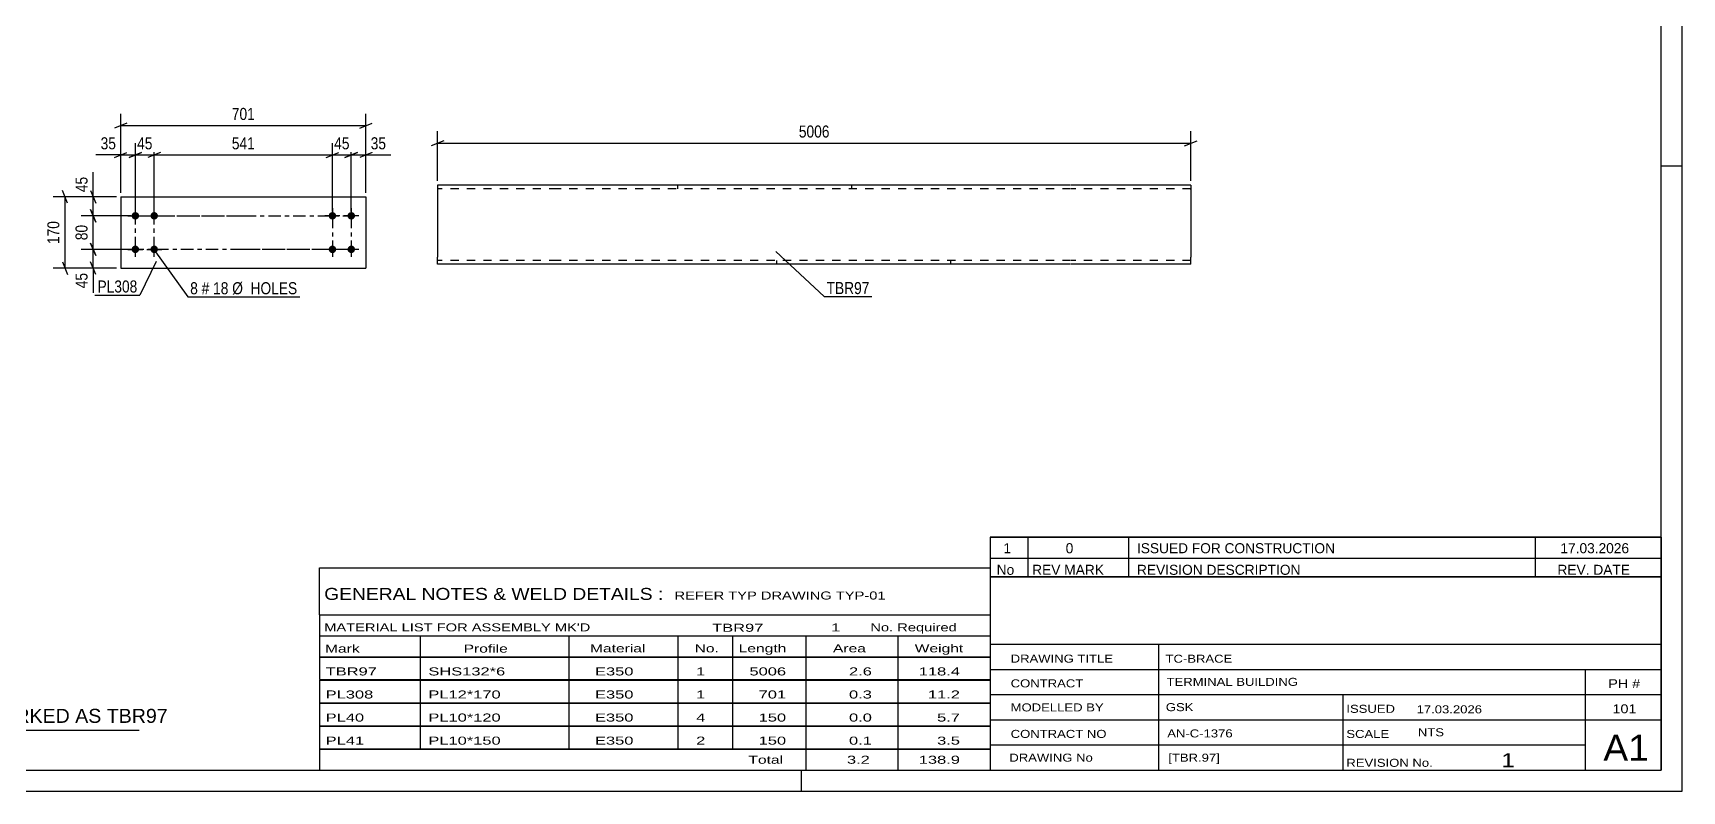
# Model space of a CAD drawing. Header units: millimetres. Extents: x 0 to 594, y 0 to 420.
# Drawn here: x 200.7 to 594, y 0 to 180.7 of the extents above; entities that cross this region are included whole.
import ezdxf

# ---------------------------------------------------------------- set-up
doc = ezdxf.new("R2010")
doc.units = ezdxf.units.MM
doc.linetypes.add('DXK_LINE_DOT2', pattern=[3.9198, 1.9599, -1.9599])
doc.linetypes.add('DXK_LINE_DOT3', pattern=[5.9187, 2.979, -0.9799, 0.9799, -0.9799])
doc.styles.add('Arial', font='ARIAL.TTF', dxfattribs={"height": 0.2})
doc.styles.add('Arial Narrow', font='ARIALN.TTF', dxfattribs={"height": 0.2})

# ---------------------------------------------------------------- blocks, each defined once
blk = doc.blocks.new('Unknown-582685858-1127')
at = {"color": 5, "linetype": 'Continuous'}
for p, q in [((594, 0), (594, 420)), ((589, 5), (589, 415)), ((594, 149), (589, 149)), ((5, 5), (589, 5)), ((384, 0), (384, 5)), ((0, 0), (594, 0))]:
    blk.add_line(p, q, dxfattribs=at)
blk = doc.blocks.new('Bolt-582685858-4637 - 4634')
at = {"linetype": 'Continuous'}
for points in [[(225.11, 138.05, -1), (225.11, 136.25, -1)], [(229.61, 138.05, -1), (229.61, 136.25, -1)], [(225.11, 130.05, -1), (225.11, 128.25, -1)], [(229.61, 130.05, -1), (229.61, 128.25, -1)]]:
    blk.add_hatch(color=1, dxfattribs=at).paths.add_polyline_path(points)
at = {"color": 1, "linetype": 'Continuous'}
for p, q in [((225.11, 135.35), (225.11, 138.95)), ((229.61, 135.35), (229.61, 138.95)), ((223.31, 137.15), (226.91, 137.15)), ((227.81, 137.15), (231.41, 137.15)), ((225.11, 127.35), (225.11, 130.95)), ((229.61, 127.35), (229.61, 130.95)), ((223.31, 129.15), (226.91, 129.15)), ((227.81, 129.15), (231.41, 129.15))]:
    blk.add_line(p, q, dxfattribs=at)
blk = doc.blocks.new('Part-582685858-4635 - 4634')
at = {"color": 2, "linetype": 'Continuous'}
for p, q in [((221.61, 141.65), (221.61, 124.65)), ((221.61, 141.65), (250.81, 141.65)), ((250.91, 141.65), (280.11, 141.65)), ((280.11, 141.65), (280.11, 124.65)), ((221.61, 124.65), (250.81, 124.65)), ((250.91, 124.65), (280.11, 124.65))]:
    blk.add_line(p, q, dxfattribs=at)
blk = doc.blocks.new('Bolt-582685858-4636 - 4634')
at = {"linetype": 'Continuous'}
for points in [[(272.11, 136.25, -1), (272.11, 138.05, -1)], [(276.61, 136.25, -1), (276.61, 138.05, -1)], [(272.11, 128.25, -1), (272.11, 130.05, -1)], [(276.61, 128.25, -1), (276.61, 130.05, -1)]]:
    blk.add_hatch(color=1, dxfattribs=at).paths.add_polyline_path(points)
at = {"color": 1, "linetype": 'Continuous'}
for p, q in [((272.11, 138.95), (272.11, 135.35)), ((276.61, 138.95), (276.61, 135.35)), ((273.91, 137.15), (270.31, 137.15)), ((278.41, 137.15), (274.81, 137.15)), ((272.11, 130.95), (272.11, 127.35)), ((276.61, 130.95), (276.61, 127.35)), ((273.91, 129.15), (270.31, 129.15)), ((278.41, 129.15), (274.81, 129.15))]:
    blk.add_line(p, q, dxfattribs=at)
blk = doc.blocks.new('Part-582685858-2589 - 2582')
at = {"color": 2, "linetype": 'Continuous'}
for p, q in [((325.76, 144.46), (297.19, 144.46)), ((297.19, 144.46), (297.19, 127.32)), ((448.17, 144.46), (325.86, 144.46)), ((476.84, 144.46), (448.27, 144.46)), ((476.84, 144.46), (476.84, 127.32)), ((297.19, 126.11), (297.19, 127.32)), ((297.19, 125.74), (297.19, 126.11)), ((476.84, 125.61), (476.84, 127.32)), ((297.19, 125.61), (297.19, 125.74)), ((325.76, 125.61), (297.19, 125.61)), ((448.17, 125.61), (325.86, 125.61)), ((476.84, 125.61), (448.27, 125.61))]:
    blk.add_line(p, q, dxfattribs=at)
at = {"color": 7, "linetype": 'DXK_LINE_DOT2'}
for p, q in [((325.76, 143.61), (297.19, 143.61)), ((448.17, 143.61), (325.86, 143.61)), ((354.43, 144.46), (354.43, 143.61)), ((395.95, 144.46), (395.95, 143.61)), ((476.84, 143.61), (448.27, 143.61)), ((476.84, 143.61), (476.84, 143.54)), ((476.84, 143.54), (476.84, 143.61)), ((476.84, 143.41), (476.84, 143.54)), ((476.84, 143.54), (476.84, 143.41)), ((297.19, 126.67), (297.19, 127.32)), ((297.19, 126.11), (297.19, 126.99)), ((297.19, 126.46), (297.19, 126.53)), ((297.19, 126.46), (297.19, 126.53)), ((325.76, 126.46), (297.19, 126.46)), ((448.17, 126.46), (325.86, 126.46)), ((378.09, 125.61), (378.09, 126.46)), ((419.6, 125.61), (419.6, 126.46)), ((476.84, 126.46), (448.27, 126.46)), ((476.84, 126.53), (476.84, 126.99)), ((476.84, 126.46), (476.84, 126.53)), ((297.19, 125.61), (297.19, 125.61))]:
    blk.add_line(p, q, dxfattribs=at)
blk = doc.blocks.new('Rectangle-582685858-4830 - 4634')
at = {"color": 1, "linetype": 'DXK_LINE_DOT3'}
for p, q in [((225.11, 137.15), (250.81, 137.15)), ((225.11, 129.15), (225.11, 137.15)), ((250.91, 137.15), (276.61, 137.15)), ((276.61, 137.15), (276.61, 129.15)), ((250.81, 129.15), (225.11, 129.15)), ((276.61, 129.15), (250.91, 129.15))]:
    blk.add_line(p, q, dxfattribs=at)
blk = doc.blocks.new('Rectangle-582685858-4840 - 4634')
at = {"color": 1, "linetype": 'DXK_LINE_DOT3'}
for p, q in [((229.61, 137.15), (250.81, 137.15)), ((229.61, 129.15), (229.61, 137.15)), ((250.91, 137.15), (272.11, 137.15)), ((272.11, 137.15), (272.11, 129.15)), ((250.81, 129.15), (229.61, 129.15)), ((272.11, 129.15), (250.91, 129.15))]:
    blk.add_line(p, q, dxfattribs=at)
blk = doc.blocks.new('StraightDimension-582685858-4886 - 4634')
at = {"color": 7, "linetype": 'Continuous'}
for p, q in [((220.61, 141.65), (205.48, 141.65)), ((208.93, 140.15), (207.73, 143.15)), ((208.33, 124.65), (208.33, 141.65)), ((207.73, 126.15), (208.93, 123.15)), ((220.61, 124.65), (205.48, 124.65))]:
    blk.add_line(p, q, dxfattribs=at)
at = {"color": 0}
blk.add_wipeout([(207.58, 136.5), (203.38, 136.5), (203.38, 129.81), (207.58, 129.81)], dxfattribs=at)
at = {"color": 3, "style": 'Arial Narrow'}
blk.add_text('170', height=2.863, rotation=90.0002, dxfattribs=at).set_placement((206.98, 130.41))
blk = doc.blocks.new('StraightDimension-582685858-4780 - 4634')
at = {"color": 7, "linetype": 'Continuous'}
for p, q in [((276.61, 138.15), (276.61, 154.5)), ((280.11, 142.65), (280.11, 154.5)), ((275.11, 151.05), (278.11, 152.25)), ((276.61, 151.65), (280.11, 151.65)), ((281.61, 152.25), (278.61, 151.05))]:
    blk.add_line(p, q, dxfattribs=at)
at = {"color": 0}
blk.add_wipeout([(285.49, 152.4), (285.49, 156.6), (280.64, 156.6), (280.64, 152.4)], dxfattribs=at)
at = {"color": 7, "linetype": 'Continuous'}
blk.add_line((280.11, 151.65), (286.02, 151.65), dxfattribs=at)
blk.add_line((280.11, 151.65), (286.02, 151.65), dxfattribs=at)
at = {"color": 3, "style": 'Arial Narrow'}
blk.add_text('35', height=2.863, dxfattribs=at).set_placement((281.24, 153))
blk = doc.blocks.new('StraightDimension-582685858-4781 - 4634')
at = {"color": 7, "linetype": 'Continuous'}
for p, q in [((272.11, 138.15), (272.11, 154.5)), ((276.61, 138.15), (276.61, 154.5)), ((270.61, 151.05), (273.61, 152.25)), ((272.11, 151.65), (276.61, 151.65)), ((278.11, 152.25), (275.11, 151.05))]:
    blk.add_line(p, q, dxfattribs=at)
at = {"color": 0}
blk.add_wipeout([(276.79, 152.4), (276.79, 156.6), (271.93, 156.6), (271.93, 152.4)], dxfattribs=at)
at = {"color": 3, "style": 'Arial Narrow'}
blk.add_text('45', height=2.863, dxfattribs=at).set_placement((272.53, 153))
blk = doc.blocks.new('StraightDimension-582685858-4782 - 4634')
at = {"color": 7, "linetype": 'Continuous'}
for p, q in [((229.61, 138.15), (229.61, 154.5)), ((272.11, 138.15), (272.11, 154.5)), ((231.11, 152.25), (228.11, 151.05)), ((229.61, 151.65), (272.11, 151.65)), ((270.61, 151.05), (273.61, 152.25))]:
    blk.add_line(p, q, dxfattribs=at)
at = {"color": 0}
blk.add_wipeout([(254.21, 152.4), (254.21, 156.6), (247.52, 156.6), (247.52, 152.4)], dxfattribs=at)
at = {"color": 3, "style": 'Arial Narrow'}
blk.add_text('541', height=2.863, dxfattribs=at).set_placement((248.12, 153))
blk = doc.blocks.new('StraightDimension-582685858-4783 - 4634')
at = {"color": 7, "linetype": 'Continuous'}
for p, q in [((225.11, 138.15), (225.11, 154.5)), ((229.61, 138.15), (229.61, 154.5)), ((223.61, 151.05), (226.61, 152.25)), ((225.11, 151.65), (229.61, 151.65)), ((231.11, 152.25), (228.11, 151.05))]:
    blk.add_line(p, q, dxfattribs=at)
at = {"color": 0}
blk.add_wipeout([(229.79, 152.4), (229.79, 156.6), (224.93, 156.6), (224.93, 152.4)], dxfattribs=at)
at = {"color": 3, "style": 'Arial Narrow'}
blk.add_text('45', height=2.863, dxfattribs=at).set_placement((225.53, 153))
blk = doc.blocks.new('StraightDimension-582685858-4784 - 4634')
at = {"color": 7, "linetype": 'Continuous'}
for p, q in [((221.61, 142.65), (221.61, 154.5)), ((225.11, 138.15), (225.11, 154.5)), ((220.11, 151.05), (223.11, 152.25)), ((221.61, 151.65), (225.11, 151.65)), ((226.61, 152.25), (223.61, 151.05))]:
    blk.add_line(p, q, dxfattribs=at)
at = {"color": 0}
blk.add_wipeout([(221.09, 152.4), (221.09, 156.6), (216.23, 156.6), (216.23, 152.4)], dxfattribs=at)
at = {"color": 7, "linetype": 'Continuous'}
blk.add_line((221.61, 151.65), (215.71, 151.65), dxfattribs=at)
blk.add_line((221.61, 151.65), (215.71, 151.65), dxfattribs=at)
at = {"color": 3, "style": 'Arial Narrow'}
blk.add_text('35', height=2.863, dxfattribs=at).set_placement((216.83, 153))
blk = doc.blocks.new('StraightDimension-582685858-4851 - 4634')
at = {"color": 7, "linetype": 'Continuous'}
for p, q in [((221.61, 142.65), (221.61, 161.5)), ((280.11, 142.65), (280.11, 161.5)), ((223.11, 159.25), (220.11, 158.05)), ((221.61, 158.65), (280.11, 158.65)), ((278.61, 158.05), (281.61, 159.25))]:
    blk.add_line(p, q, dxfattribs=at)
at = {"color": 0}
blk.add_wipeout([(254.21, 159.4), (254.21, 163.6), (247.52, 163.6), (247.52, 159.4)], dxfattribs=at)
at = {"color": 3, "style": 'Arial Narrow'}
blk.add_text('701', height=2.863, dxfattribs=at).set_placement((248.12, 160))
blk = doc.blocks.new('StraightDimension-582685858-4863 - 4634')
at = {"color": 7, "linetype": 'Continuous'}
for p, q in [((220.61, 141.65), (212.2, 141.65)), ((214.45, 143.15), (215.65, 140.15)), ((215.05, 137.15), (215.05, 141.65)), ((215.65, 135.65), (214.45, 138.65)), ((224.11, 137.15), (212.2, 137.15))]:
    blk.add_line(p, q, dxfattribs=at)
at = {"color": 0}
blk.add_wipeout([(214.3, 147.03), (210.1, 147.03), (210.1, 142.18), (214.3, 142.18)], dxfattribs=at)
at = {"color": 7, "linetype": 'Continuous'}
blk.add_line((215.05, 141.65), (215.05, 147.56), dxfattribs=at)
blk.add_line((215.05, 141.65), (215.05, 147.56), dxfattribs=at)
at = {"color": 3, "style": 'Arial Narrow'}
blk.add_text('45', height=2.863, rotation=90.0002, dxfattribs=at).set_placement((213.7, 142.78))
blk = doc.blocks.new('StraightDimension-582685858-4864 - 4634')
at = {"color": 7, "linetype": 'Continuous'}
for p, q in [((214.45, 138.65), (215.65, 135.65)), ((224.11, 137.15), (212.2, 137.15)), ((215.05, 129.15), (215.05, 137.15)), ((215.65, 127.65), (214.45, 130.65)), ((224.11, 129.15), (212.2, 129.15))]:
    blk.add_line(p, q, dxfattribs=at)
at = {"color": 0}
blk.add_wipeout([(214.3, 135.58), (210.1, 135.58), (210.1, 130.73), (214.3, 130.73)], dxfattribs=at)
at = {"color": 3, "style": 'Arial Narrow'}
blk.add_text('80', height=2.863, rotation=90.0002, dxfattribs=at).set_placement((213.7, 131.33))
blk = doc.blocks.new('StraightDimension-582685858-4865 - 4634')
at = {"color": 7, "linetype": 'Continuous'}
for p, q in [((214.45, 130.65), (215.65, 127.65)), ((224.11, 129.15), (212.2, 129.15)), ((215.65, 123.15), (214.45, 126.15)), ((215.05, 124.65), (215.05, 129.15)), ((220.61, 124.65), (212.2, 124.65))]:
    blk.add_line(p, q, dxfattribs=at)
at = {"color": 0}
blk.add_wipeout([(214.3, 124.13), (210.1, 124.13), (210.1, 119.27), (214.3, 119.27)], dxfattribs=at)
at = {"color": 7, "linetype": 'Continuous'}
blk.add_line((215.05, 124.65), (215.05, 118.75), dxfattribs=at)
blk.add_line((215.05, 124.65), (215.05, 118.75), dxfattribs=at)
at = {"color": 3, "style": 'Arial Narrow'}
blk.add_text('45', height=2.863, rotation=90.0002, dxfattribs=at).set_placement((213.7, 119.87))
blk = doc.blocks.new('StraightDimension-582685858-2594 - 2582')
at = {"color": 7, "linetype": 'Continuous'}
for p, q in [((298.69, 155.06), (295.69, 153.86)), ((297.19, 145.46), (297.19, 157.31)), ((297.19, 154.46), (476.84, 154.46)), ((475.34, 153.86), (478.34, 155.06)), ((476.84, 145.46), (476.84, 157.31))]:
    blk.add_line(p, q, dxfattribs=at)
at = {"color": 0}
blk.add_wipeout([(391.27, 155.21), (391.27, 159.41), (382.76, 159.41), (382.76, 155.21)], dxfattribs=at)
at = {"color": 3, "style": 'Arial Narrow'}
blk.add_text('5006', height=2.863, dxfattribs=at).set_placement((383.36, 155.81))
blk = doc.blocks.new('Unknown-582685858-4990')
at = {"color": 7, "linetype": 'Continuous'}
for p, q in [((429, 60.55), (589, 60.55)), ((589, 60.55), (429, 60.55)), ((429, 60.55), (429, 55.55)), ((438, 60.55), (438, 55.55)), ((462, 60.55), (462, 55.55)), ((559, 60.55), (559, 55.55)), ((589, 60.55), (589, 55.55)), ((429, 55.55), (589, 55.55)), ((429, 55.55), (429, 51.05)), ((429, 55.55), (589, 55.55)), ((438, 55.55), (438, 51.05)), ((462, 55.55), (462, 51.05)), ((559, 55.55), (559, 51.05)), ((589, 55.55), (589, 51.05)), ((589, 51.05), (429, 51.05))]:
    blk.add_line(p, q, dxfattribs=at)
at = {"color": 7, "linetype": 'Continuous', "style": 'Arial Narrow'}
for s, height, width, p in [('1', 2.39, 1.196471, (432.16, 56.7)), ('0', 2.39, 1.196471, (447, 56.7)), ('ISSUED FOR CONSTRUCTION', 2.3861, 1.196471, (464, 56.7)), ('17.03.2026', 2.386, 1.196471, (565, 56.7)), ('No', 2.386, 1.2, (430.54, 51.55)), ('REV MARK', 2.386, 1.2, (439, 51.55)), ('REVISION DESCRIPTION', 2.3861, 1.2, (464, 51.55)), ('REV. DATE', 2.386, 1.2, (564.28, 51.55))]:
    blk.add_text(s, height=height, dxfattribs=dict(at, width=width)).set_placement(p)
blk = doc.blocks.new('Unknown-582685858-4989')
at = {"color": 7, "linetype": 'Continuous'}
for p, q in [((429, 51.05), (429, 5)), ((429, 51.05), (589, 51.05)), ((589, 51), (589, 5)), ((429, 35), (589, 35)), ((469.14, 35), (469.14, 5)), ((429, 29), (589, 29)), ((571, 5.05), (571, 29.05)), ((429, 23), (589, 23)), ((513.14, 23), (513.14, 5)), ((429, 17), (589, 17)), ((429, 11), (571, 11)), ((429, 5), (589, 5))]:
    blk.add_line(p, q, dxfattribs=at)
at = {"color": 7, "style": 'Arial Narrow'}
for s, height, width, p in [('DRAWING TITLE', 1.9089, 1.425378, (433.88, 30.61)), ('TC-BRACE', 1.909, 1.425378, (470.81, 30.59)), ('CONTRACT', 1.909, 1.425378, (433.88, 24.71)), ('TERMINAL BUILDING', 1.9089, 1.425378, (471.06, 25.07)), ('MODELLED BY', 1.9089, 1.425378, (433.88, 18.98)), ('GSK', 1.909, 1.425378, (470.88, 19.04)), ('ISSUED', 1.909, 1.425378, (513.94, 18.64)), ('17.03.2026', 1.909, 1.425378, (530.69, 18.52)), ('CONTRACT NO', 1.9089, 1.425378, (433.88, 12.66)), ('AN-C-1376', 1.909, 1.425378, (471.23, 12.78)), ('SCALE', 1.909, 1.425378, (513.94, 12.65)), ('A1', 6.204, 1.25, (575.24, 7.2)), ('DRAWING No', 1.909, 1.425378, (433.56, 7)), ('[TBR.97]', 1.909, 1.425378, (471.46, 6.99)), ('1', 3.34, 1.5, (550.91, 5.68)), ('REVISION No.', 1.9089, 1.425378, (513.94, 5.77))]:
    blk.add_text(s, height=height, dxfattribs=dict(at, width=width)).set_placement(p)
at = {"color": 7, "linetype": 'Continuous', "style": 'Arial Narrow'}
for s, height, width, p in [('PH #', 2.1, 1.42538, (576.4, 24.55)), ('101', 2.1, 1.42538, (577.41, 18.55)), ('NTS', 1.909, 1.425378, (531, 13.05))]:
    blk.add_text(s, height=height, dxfattribs=dict(at, width=width)).set_placement(p)
blk = doc.blocks.new('Unknown-582685858-4991')
at = {"color": 7, "linetype": 'Continuous'}
for p, q in [((269, 53.25), (429, 53.25)), ((269, 42), (269, 53.25)), ((429, 53.25), (429, 42)), ((269, 42), (429, 42)), ((269, 42), (269, 37)), ((429, 42), (429, 37)), ((269, 37), (429, 37)), ((269, 37), (269, 32)), ((293, 37), (293, 32)), ((328.5, 37), (328.5, 32)), ((354.5, 37), (354.5, 32)), ((367.5, 37), (367.5, 32)), ((385, 37), (385, 32)), ((407, 37), (407, 32)), ((429, 37), (429, 32)), ((269, 32), (429, 32)), ((269, 31.95), (269, 26.55)), ((269, 31.95), (429, 31.95)), ((293, 32), (293, 26.5)), ((328.5, 32), (328.5, 26.5)), ((354.5, 32), (354.5, 26.5)), ((367.5, 32), (367.5, 26.5)), ((385, 32), (385, 26.5)), ((407, 32), (407, 26.5)), ((429, 31.95), (429, 26.55)), ((269, 26.55), (429, 26.55)), ((269, 26.45), (269, 21.05)), ((269, 26.45), (429, 26.45)), ((293, 26.5), (293, 21)), ((328.5, 26.5), (328.5, 21)), ((354.5, 26.5), (354.5, 21)), ((367.5, 26.5), (367.5, 21)), ((385, 26.5), (385, 21)), ((407, 26.5), (407, 21)), ((429, 26.45), (429, 21.05)), ((269, 21.05), (429, 21.05)), ((269, 20.95), (269, 15.55)), ((269, 20.95), (429, 20.95)), ((293, 21), (293, 15.5)), ((328.5, 21), (328.5, 15.5)), ((354.5, 21), (354.5, 15.5)), ((367.5, 21), (367.5, 15.5)), ((385, 21), (385, 15.5)), ((407, 21), (407, 15.5)), ((429, 20.95), (429, 15.55)), ((269, 15.55), (429, 15.55)), ((269, 15.45), (269, 10.05)), ((269, 15.45), (429, 15.45)), ((293, 15.5), (293, 10)), ((328.5, 15.5), (328.5, 10)), ((354.5, 15.5), (354.5, 10)), ((367.5, 15.5), (367.5, 10)), ((385, 15.5), (385, 10)), ((407, 15.5), (407, 10)), ((429, 15.45), (429, 10.05)), ((269, 10.05), (429, 10.05)), ((269, 10), (429, 10)), ((269, 10), (269, 5)), ((385, 10), (385, 5)), ((407, 10), (407, 5)), ((429, 10), (429, 5)), ((269, 5), (429, 5))]:
    blk.add_line(p, q, dxfattribs=at)
at = {"color": 7, "style": 'Arial Narrow'}
for s, height, width, p in [('GENERAL NOTES & WELD DETAILS :', 2.8633, 1.4, (270.15, 45.56)), ('REFER TYP DRAWING TYP-01', 1.9089, 1.6, (353.7, 45.66)), ("MATERIAL LIST FOR ASSEMBLY MK'D", 1.9089, 1.6, (270.15, 38.06)), ('TBR97', 1.909, 1.794707, (362.68, 37.97)), ('1', 1.91, 1.794707, (391.08, 38.06)), ('No. Required', 1.9089, 1.6, (400.41, 38.06)), ('Mark', 1.909, 1.7, (270.34, 33)), ('Profile', 1.909, 1.7, (303.41, 33)), ('Material', 1.909, 1.7, (333.54, 33.06)), ('No.', 1.909, 1.7, (358.5, 33.06)), ('Length', 1.909, 1.7, (369, 33.06)), ('Area', 1.909, 1.7, (391.5, 33.06)), ('Weight', 1.909, 1.7, (411, 33.06))]:
    blk.add_text(s, height=height, dxfattribs=dict(at, width=width)).set_placement(p)
at = {"color": 7, "linetype": 'Continuous', "style": 'Arial Narrow'}
for s, height, width, p in [('TBR97', 1.909, 1.794707, (270.5, 27.56)), ('SHS132*6', 1.909, 1.794707, (295, 27.56)), ('E350', 1.909, 1.794707, (334.74, 27.56)), ('1', 1.91, 1.794707, (358.86, 27.56)), ('5006', 1.909, 1.794707, (371.58, 27.56)), ('2.6', 1.909, 1.794707, (395.32, 27.56)), ('118.4', 1.909, 1.794707, (411.96, 27.56)), ('PL308', 1.909, 1.794707, (270.5, 22.06)), ('PL12*170', 1.909, 1.794707, (295, 22.06)), ('E350', 1.909, 1.794707, (334.74, 22.06)), ('1', 1.91, 1.794707, (358.86, 22.06)), ('701', 1.909, 1.794707, (373.77, 22.06)), ('0.3', 1.909, 1.794707, (395.32, 22.06)), ('11.2', 1.909, 1.794707, (414.14, 22.06)), ('PL40', 1.909, 1.794707, (270.5, 16.56)), ('PL10*120', 1.909, 1.794707, (295, 16.56)), ('E350', 1.909, 1.794707, (334.74, 16.56)), ('4', 1.91, 1.794707, (358.86, 16.56)), ('150', 1.909, 1.794707, (373.77, 16.56)), ('0.0', 1.909, 1.794707, (395.32, 16.56)), ('5.7', 1.909, 1.794707, (416.33, 16.56)), ('PL41', 1.909, 1.794707, (270.5, 11.06)), ('PL10*150', 1.909, 1.794707, (295, 11.06)), ('E350', 1.909, 1.794707, (334.74, 11.06)), ('2', 1.91, 1.794707, (358.86, 11.06)), ('150', 1.909, 1.794707, (373.77, 11.06)), ('0.1', 1.909, 1.794707, (395.32, 11.06)), ('3.5', 1.909, 1.794707, (416.33, 11.06)), ('Total', 1.909, 1.7, (371.33, 6.5)), ('3.2', 1.909, 1.794707, (394.83, 6.5)), ('138.9', 1.909, 1.794707, (411.96, 6.5))]:
    blk.add_text(s, height=height, dxfattribs=dict(at, width=width)).set_placement(p)
blk = doc.blocks.new('Unknown-582685858-4992')
at = {"color": 7, "linetype": 'Continuous'}
blk.add_line((156, 14.5), (226, 14.5), dxfattribs=at)
at = {"color": 7, "style": 'Arial'}
blk.add_text('ONE-TCH-BRACE MARKED AS TBR97', height=3.3428, dxfattribs=at).set_placement((149.28, 16.25))
blk = doc.blocks.new('MarkSet-582685858-4764 - 4634')
at = {"color": 0}
blk.add_wipeout([(240.02, 118.45), (240.02, 121.45), (238.19, 121.45), (238.19, 118.45)], dxfattribs=at)
blk.add_wipeout([(240.02, 118.45), (240.02, 121.45), (238.19, 121.45), (238.19, 118.45)], dxfattribs=at)
at = {"color": 7, "linetype": 'Continuous'}
blk.add_line((229.51, 129.1), (237.59, 117.85), dxfattribs=at)
at = {"color": 0}
blk.add_wipeout([(242.75, 118.45), (242.75, 121.45), (240.92, 121.45), (240.92, 118.45)], dxfattribs=at)
blk.add_wipeout([(242.75, 118.45), (242.75, 121.45), (240.92, 121.45), (240.92, 118.45)], dxfattribs=at)
at = {"color": 3, "style": 'Arial Narrow'}
blk.add_text('8', height=2.86, dxfattribs=at).set_placement((238.19, 118.45))
at = {"color": 0}
blk.add_wipeout([(247.31, 118.45), (247.31, 121.45), (243.65, 121.45), (243.65, 118.45)], dxfattribs=at)
blk.add_wipeout([(247.31, 118.45), (247.31, 121.45), (243.65, 121.45), (243.65, 118.45)], dxfattribs=at)
at = {"color": 3, "style": 'Arial Narrow'}
blk.add_text('#', height=2.86, dxfattribs=at).set_placement((240.92, 118.45))
at = {"color": 0}
blk.add_wipeout([(263.73, 118.45), (263.73, 121.45), (248.21, 121.45), (248.21, 118.45)], dxfattribs=at)
blk.add_wipeout([(263.73, 118.45), (263.73, 121.45), (248.21, 121.45), (248.21, 118.45)], dxfattribs=at)
at = {"color": 7, "linetype": 'Continuous'}
blk.add_line((237.59, 117.85), (264.33, 117.85), dxfattribs=at)
at = {"color": 3, "style": 'Arial Narrow'}
for s, p in [('18', (243.65, 118.45)), ('Ø  HOLES', (248.21, 118.45))]:
    blk.add_text(s, height=2.863, dxfattribs=at).set_placement(p)
blk = doc.blocks.new('Mark-582685858-4689 - 4634')
at = {"color": 0}
blk.add_wipeout([(225.58, 118.86), (225.58, 121.86), (216.08, 121.86), (216.08, 118.86)], dxfattribs=at)
blk.add_wipeout([(225.58, 118.86), (225.58, 121.86), (216.08, 121.86), (216.08, 118.86)], dxfattribs=at)
at = {"color": 30, "linetype": 'Continuous'}
for p in [(230.04, 126.24), (215.48, 118.26)]:
    blk.add_line(p, (226.18, 118.26), dxfattribs=at)
at = {"color": 3, "style": 'Arial Narrow'}
blk.add_text('PL308', height=2.863, dxfattribs=at).set_placement((216.08, 118.86))
blk = doc.blocks.new('Mark-582685858-2585 - 2582')
at = {"color": 0}
blk.add_wipeout([(400.2, 118.48), (400.2, 121.48), (389.98, 121.48), (389.98, 118.48)], dxfattribs=at)
blk.add_wipeout([(400.2, 118.48), (400.2, 121.48), (389.98, 121.48), (389.98, 118.48)], dxfattribs=at)
at = {"color": 30, "linetype": 'Continuous'}
for p, q in [((377.84, 128.67), (389.38, 117.88)), ((389.38, 117.88), (400.8, 117.88))]:
    blk.add_line(p, q, dxfattribs=at)
at = {"color": 3, "style": 'Arial Narrow'}
blk.add_text('TBR97', height=2.863, dxfattribs=at).set_placement((389.98, 118.48))

msp = doc.modelspace()

# ---------------------------------------------------------------- block references
for name in ['Unknown-582685858-1127', 'Part-582685858-4635 - 4634', 'Part-582685858-2589 - 2582', 'Bolt-582685858-4637 - 4634', 'Bolt-582685858-4636 - 4634', 'Rectangle-582685858-4830 - 4634', 'Rectangle-582685858-4840 - 4634', 'Unknown-582685858-4990', 'Unknown-582685858-4991', 'Unknown-582685858-4989', 'Unknown-582685858-4992']:
    msp.add_blockref(name, (0, 0))

# ---------------------------------------------------------------- next in the draw order: block references
for name in ['StraightDimension-582685858-2594 - 2582', 'StraightDimension-582685858-4780 - 4634', 'StraightDimension-582685858-4886 - 4634', 'MarkSet-582685858-4764 - 4634', 'Mark-582685858-2585 - 2582']:
    msp.add_blockref(name, (0, 0))

# ---------------------------------------------------------------- next in the draw order: block references
msp.add_blockref('StraightDimension-582685858-4781 - 4634', (0, 0))

# ---------------------------------------------------------------- next in the draw order: block references
msp.add_blockref('StraightDimension-582685858-4782 - 4634', (0, 0))

# ---------------------------------------------------------------- next in the draw order: block references
msp.add_blockref('StraightDimension-582685858-4783 - 4634', (0, 0))

# ---------------------------------------------------------------- next in the draw order: block references
msp.add_blockref('StraightDimension-582685858-4784 - 4634', (0, 0))

# ---------------------------------------------------------------- next in the draw order: block references
msp.add_blockref('StraightDimension-582685858-4851 - 4634', (0, 0))

# ---------------------------------------------------------------- next in the draw order: block references
msp.add_blockref('StraightDimension-582685858-4863 - 4634', (0, 0))

# ---------------------------------------------------------------- next in the draw order: block references
msp.add_blockref('StraightDimension-582685858-4864 - 4634', (0, 0))

# ---------------------------------------------------------------- next in the draw order: block references
msp.add_blockref('StraightDimension-582685858-4865 - 4634', (0, 0))

# ---------------------------------------------------------------- next in the draw order: block references
msp.add_blockref('Mark-582685858-4689 - 4634', (0, 0))

doc.saveas('drawing.dxf')
